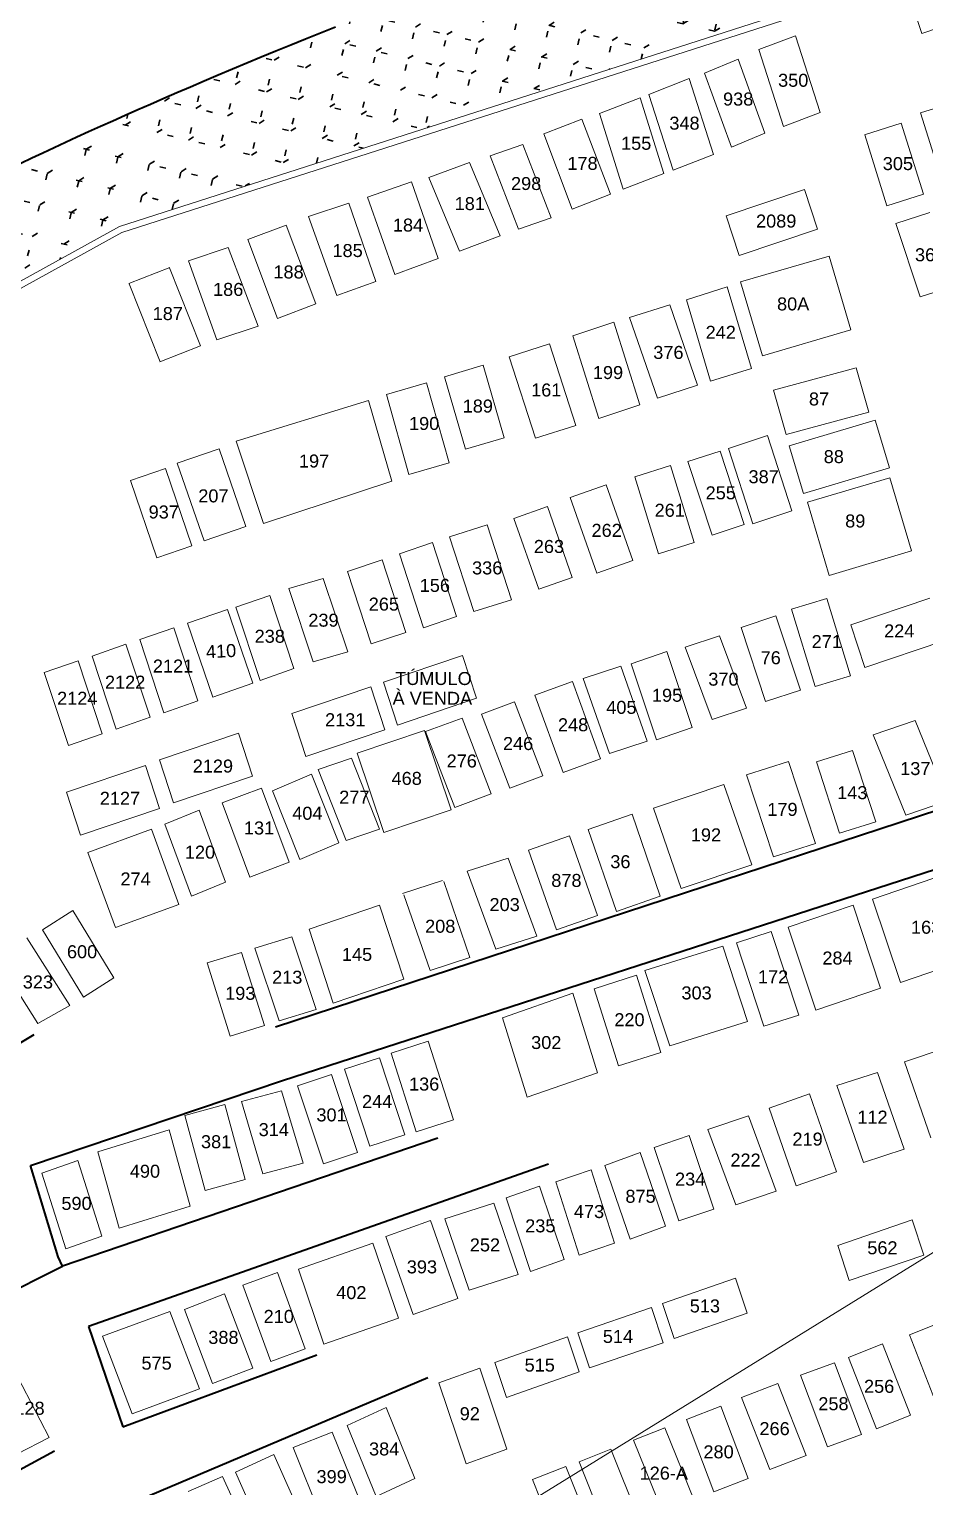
# Model space of a CAD drawing. Header units: inches. Extents: x 0 to 420, y 0 to 297.
# Drawn here: x 167.97 to 195.58, y 153.14 to 198.04 of the extents above; entities that cross this region are included whole.
import ezdxf

# ---------------------------------------------------------------- set-up
doc = ezdxf.new("R2010")
doc.units = ezdxf.units.IN
doc.header["$LTSCALE"] = 2.5
doc.header["$MEASUREMENT"] = 0
doc.layers.get('0').update_dxf_attribs({"lineweight": 0})
for name, color, linetype, lineweight in [('MALHA_COORDENADA4', 10, 'Continuous', 0), ('PEN 01', 1, 'Continuous', 9), ('PEN 03', 3, 'Continuous', 30), ('PEN 04', 4, 'Continuous', 40)]:
    doc.layers.add(name, color=color, linetype=linetype, lineweight=lineweight)
doc.styles.get("Standard").update_dxf_attribs({"font": 'arial.ttf'})

msp = doc.modelspace()

# ---------------------------------------------------------------- hatches: boundary and pattern name
at = {"layer": 'PEN 03'}
h = msp.add_hatch(dxfattribs=at)
h.set_pattern_fill('GRASS', color=256, angle=-58.3307, style=0, pattern_type=2)
h.set_pattern_definition([(31.6693, (239.42994, 128.5002), (0.230571, 0.9730555), [0.1875, -1.226714]), (346.6693, (239.4299, 128.5002), (0.230571, 0.9730555), [0.1875, -1.226714, 0.1875, -0.8125]), (76.6693, (239.4299, 128.5002), (-0.9730555, 0.230571), [0.1875, -1.226714, 0.1875, -0.8125, 0.1875, -0.8125])])
h.paths.add_polyline_path([(214.625, 206.037), (170.755, 191.969), (163.376, 187.888), (162.986, 188.481), (162.942, 188.515), (162.9, 188.55), (162.859, 188.586), (162.818, 188.623), (162.779, 188.662), (162.741, 188.702), (162.705, 188.742), (162.669, 188.784), (162.635, 188.827), (162.602, 188.871), (162.57, 188.916), (162.54, 188.961), (162.511, 189.008), (162.483, 189.055), (162.457, 189.104), (162.432, 189.153), (162.409, 189.202), (162.387, 189.253), (162.366, 189.304), (162.347, 189.355), (162.33, 189.407), (162.314, 189.46), (162.3, 189.513), (162.287, 189.566), (162.276, 189.62), (162.267, 189.674), (162.259, 189.729), (162.252, 189.783), (162.248, 189.838), (162.245, 189.893), (162.243, 189.947), (162.243, 190.002), (162.245, 190.057), (162.248, 190.112), (162.253, 190.167), (162.26, 190.221), (162.268, 190.276), (162.278, 190.33), (162.289, 190.383), (162.302, 190.437), (162.317, 190.49), (162.333, 190.542), (162.35, 190.594), (162.37, 190.646), (162.39, 190.696), (162.412, 190.747), (162.436, 190.796), (162.461, 190.845), (162.487, 190.893), (162.515, 190.941), (162.545, 190.987), (162.575, 191.033), (162.607, 191.077), (162.64, 191.121), (162.675, 191.164), (162.711, 191.205), (162.748, 191.246), (162.786, 191.285), (162.825, 191.324), (162.865, 191.361), (162.907, 191.397), (162.949, 191.432), (162.993, 191.465), (163.037, 191.497), (165.12, 192.619), (168.436, 194.251), (171.809, 195.772), (175.279, 197.248), (178.782, 198.638), (182.372, 199.947), (185.983, 201.2), (212.588, 209.436), (213.762, 205.761)])

# ---------------------------------------------------------------- linework, layer by layer
for p, q in [((195.486, 197.914, 4.636), (195.085, 199.136, 4.732)), ((197.899, 198.72, 4.658), (195.486, 197.914, 4.636)), ((190.463, 197.414, 4.266), (191.587, 197.839, 4.312)), ((191.587, 197.839, 4.312), (192.345, 195.472, 4.258)), ((190.463, 197.414, 4.266), (191.221, 195.047, 4.212)), ((189.819, 197.119, 4.257), (188.79, 196.689, 4.226)), ((188.79, 196.689, 4.226), (189.617, 194.406, 4.187)), ((189.819, 197.119, 4.257), (190.647, 194.836, 4.218)), ((188.316, 196.522, 4.121), (187.07, 196.036, 4.088)), ((188.316, 196.522, 4.121), (189.062, 194.186, 4.174)), ((195.444, 195.467, 4.288), (198.759, 196.495, 4.285)), ((186.8, 195.927, 4.087), (185.555, 195.442, 4.054)), ((186.8, 195.927, 4.087), (187.53, 193.597, 4.153)), ((187.07, 196.036, 4.088), (187.816, 193.7, 4.141)), ((185.555, 195.442, 4.054), (186.284, 193.111, 4.12)), ((191.221, 195.047, 4.212), (192.345, 195.472, 4.258)), ((195.444, 195.467, 4.288), (196.2, 193.05, 4.251)), ((183.83, 194.816, 4.101), (185.007, 195.275, 4.116)), ((185.007, 195.275, 4.116), (185.884, 192.957, 4.104)), ((194.843, 195.149, 4.343), (193.713, 194.791, 4.346)), ((194.851, 195.151, 4.377), (195.538, 192.956, 4.343)), ((183.191, 194.491, 4.084), (182.18, 194.143, 4.102)), ((183.191, 194.491, 4.084), (184.06, 192.234, 4.113)), ((183.83, 194.816, 4.101), (184.707, 192.499, 4.089)), ((190.647, 194.836, 4.218), (189.617, 194.406, 4.187)), ((193.722, 194.793, 4.38), (194.409, 192.598, 4.346)), ((182.18, 194.143, 4.102), (183.05, 191.885, 4.131)), ((189.062, 194.186, 4.174), (187.816, 193.7, 4.141)), ((180.289, 193.471, 4.092), (181.539, 193.941, 4.094)), ((181.539, 193.941, 4.094), (182.484, 191.673, 4.097)), ((187.53, 193.597, 4.153), (186.284, 193.111, 4.12)), ((179.758, 193.336, 4.167), (178.401, 192.87, 4.112)), ((180.582, 190.978, 4.129), (179.758, 193.336, 4.167)), ((180.289, 193.471, 4.092), (181.233, 191.203, 4.095)), ((191.863, 193.1, 4.754), (189.449, 192.294, 4.732)), ((192.264, 191.878, 4.658), (191.863, 193.1, 4.754)), ((176.581, 192.274, 4.074), (177.829, 192.682, 4.083)), ((177.829, 192.682, 4.083), (178.656, 190.273, 4.048)), ((178.401, 192.87, 4.112), (179.248, 190.486, 4.124)), ((184.707, 192.499, 4.089), (185.884, 192.957, 4.104)), ((195.538, 192.956, 4.343), (194.409, 192.598, 4.346)), ((176.581, 192.274, 4.074), (177.456, 189.836, 4.045)), ((184.06, 192.234, 4.113), (183.05, 191.885, 4.131)), ((189.85, 191.072, 4.636), (189.449, 192.294, 4.732)), ((195.726, 192.395, 4.181), (194.683, 192.062, 4.186)), ((174.716, 191.561, 4.067), (175.898, 192.011, 4.06)), ((176.812, 189.579, 4.029), (175.898, 192.011, 4.06)), ((192.264, 191.878, 4.658), (189.85, 191.072, 4.636)), ((194.683, 192.062, 4.186), (195.429, 189.795, 4.148)), ((174.107, 191.323, 4.064), (172.881, 190.903, 4.045)), ((175.027, 188.895, 4.019), (174.107, 191.323, 4.064)), ((175.63, 189.128, 4.036), (174.716, 191.561, 4.067)), ((181.233, 191.203, 4.095), (182.484, 191.673, 4.097)), ((172.881, 190.903, 4.045), (173.759, 188.47, 4.056)), ((179.248, 190.486, 4.124), (180.582, 190.978, 4.129)), ((192.624, 191.052, 4.129), (189.895, 190.257, 4.142)), ((192.624, 191.052, 4.129), (193.299, 188.779, 4.121)), ((172.305, 190.705, 4.036), (171.05, 190.209, 4.15)), ((172.3, 190.694, 4.056), (173.256, 188.292, 4.042)), ((171.059, 190.202, 4.142), (172.015, 187.799, 4.128)), ((177.456, 189.836, 4.045), (178.656, 190.273, 4.048)), ((188.226, 189.71, 4.125), (189.488, 190.107, 4.139)), ((189.488, 190.107, 4.139), (190.234, 187.595, 4.131)), ((189.895, 190.257, 4.142), (190.57, 187.984, 4.134)), ((196.473, 190.128, 4.143), (195.429, 189.795, 4.148)), ((175.63, 189.128, 4.036), (176.812, 189.579, 4.029)), ((187.713, 189.556, 4.134), (186.474, 189.16, 4.109)), ((187.713, 189.556, 4.134), (188.573, 187.076, 4.091)), ((188.226, 189.71, 4.125), (188.973, 187.197, 4.117)), ((186.474, 189.16, 4.109), (187.334, 186.679, 4.066)), ((173.759, 188.47, 4.056), (175.027, 188.895, 4.019)), ((184.726, 188.597, 4.119), (185.988, 189.02, 4.063)), ((184.726, 188.597, 4.119), (185.532, 186.048, 4.084)), ((185.988, 189.02, 4.063), (186.794, 186.471, 4.028)), ((193.299, 188.779, 4.121), (190.57, 187.984, 4.134)), ((173.256, 188.292, 4.042), (172.001, 187.795, 4.156)), ((184.014, 188.346, 4.099), (182.769, 187.954, 4.072)), ((184.014, 188.346, 4.099), (184.821, 185.833, 4.072)), ((181.97, 187.69, 4.065), (180.776, 187.334, 4.008)), ((181.97, 187.69, 4.065), (182.617, 185.458, 4.065)), ((182.769, 187.954, 4.072), (183.576, 185.44, 4.045)), ((180.776, 187.334, 4.008), (181.422, 185.103, 4.008)), ((188.973, 187.197, 4.117), (190.234, 187.595, 4.131)), ((193.464, 187.615, 4.137), (190.916, 186.923, 4.157)), ((193.464, 187.615, 4.137), (193.846, 186.249, 4.127)), ((178.985, 186.786, 4.091), (180.222, 187.148, 4.044)), ((180.222, 187.148, 4.044), (180.914, 184.69, 4.021)), ((188.573, 187.076, 4.091), (187.334, 186.679, 4.066)), ((190.916, 186.923, 4.157), (191.298, 185.557, 4.147)), ((174.355, 185.356, 4.117), (178.428, 186.6, 4.098)), ((178.428, 186.6, 4.098), (179.146, 184.12, 4.093)), ((178.985, 186.786, 4.091), (179.676, 184.328, 4.068)), ((185.532, 186.048, 4.084), (186.794, 186.471, 4.028)), ((193.846, 186.249, 4.127), (191.298, 185.557, 4.147)), ((191.397, 185.212, 4.273), (194.044, 186.003, 4.271)), ((194.044, 186.003, 4.271), (194.487, 184.532, 4.27)), ((182.617, 185.458, 4.065), (181.422, 185.103, 4.008)), ((184.821, 185.833, 4.072), (183.576, 185.44, 4.045)), ((190.73, 185.526, 4.104), (189.527, 185.125, 4.126)), ((190.73, 185.526, 4.104), (191.474, 183.206, 4.018)), ((173.826, 185.114, 4.148), (172.54, 184.674, 4.15)), ((173.826, 185.114, 4.148), (174.652, 182.727, 4.17)), ((175.2, 182.818, 4.096), (174.355, 185.356, 4.117)), ((188.277, 184.723, 4.053), (189.267, 185.049, 4.064)), ((189.267, 185.049, 4.064), (190.009, 182.782, 4.046)), ((189.527, 185.125, 4.126), (190.271, 182.805, 4.04)), ((191.397, 185.212, 4.273), (191.84, 183.741, 4.272)), ((172.54, 184.674, 4.15), (173.367, 182.287, 4.172)), ((179.676, 184.328, 4.068), (180.914, 184.69, 4.021)), ((187.736, 184.605, 4.113), (186.634, 184.258, 4.114)), ((187.736, 184.605, 4.113), (188.467, 182.231, 4.117)), ((188.277, 184.723, 4.053), (189.019, 182.456, 4.035)), ((172.176, 184.507, 4.232), (171.1, 184.141, 4.261)), ((171.1, 184.141, 4.261), (171.908, 181.76, 4.242)), ((172.176, 184.507, 4.232), (172.985, 182.126, 4.213)), ((179.146, 184.12, 4.093), (175.2, 182.818, 4.096)), ((186.634, 184.258, 4.114), (187.365, 181.883, 4.118)), ((191.84, 183.741, 4.272), (194.487, 184.532, 4.27)), ((194.497, 184.225, 4.081), (191.959, 183.472, 4.033)), ((194.497, 184.225, 4.081), (195.169, 181.97, 4.127)), ((185.753, 184.01, 4.095), (184.648, 183.614, 4.097)), ((185.753, 184.01, 4.095), (186.575, 181.678, 4.096)), ((182.913, 182.974, 4.036), (183.947, 183.339, 4.053)), ((183.947, 183.339, 4.053), (184.709, 181.156, 4.05)), ((184.648, 183.614, 4.097), (185.469, 181.282, 4.098)), ((191.474, 183.206, 4.018), (190.271, 182.805, 4.04)), ((191.959, 183.472, 4.033), (192.63, 181.216, 4.079)), ((180.928, 182.41, 4.041), (182.092, 182.777, 4.05)), ((182.092, 182.777, 4.05), (182.841, 180.47, 4.065)), ((182.913, 182.974, 4.036), (183.676, 180.791, 4.033)), ((189.019, 182.456, 4.035), (190.009, 182.782, 4.046)), ((174.652, 182.727, 4.17), (173.367, 182.287, 4.172)), ((180.928, 182.41, 4.041), (181.677, 180.102, 4.056)), ((172.985, 182.126, 4.213), (171.908, 181.76, 4.242)), ((180.402, 182.236, 4.021), (179.385, 181.885, 4.007)), ((179.385, 181.885, 4.007), (180.131, 179.605, 4.023)), ((180.402, 182.236, 4.021), (181.147, 179.956, 4.037)), ((188.467, 182.231, 4.117), (187.365, 181.883, 4.118)), ((195.169, 181.97, 4.127), (192.63, 181.216, 4.079)), ((178.855, 181.692, 4.074), (177.781, 181.341, 4.074)), ((178.855, 181.692, 4.074), (179.585, 179.458, 4.09)), ((186.575, 181.678, 4.096), (185.469, 181.282, 4.098)), ((177.039, 181.119, 4.049), (175.972, 180.814, 4.015)), ((177.039, 181.119, 4.049), (177.798, 178.863, 4.077)), ((177.781, 181.341, 4.074), (178.511, 179.107, 4.09)), ((183.676, 180.791, 4.033), (184.709, 181.156, 4.05)), ((175.39, 180.599, 4.091), (174.344, 180.234, 4.304)), ((175.39, 180.599, 4.091), (176.134, 178.35, 4.007)), ((175.972, 180.814, 4.015), (176.73, 178.558, 4.043)), ((195.732, 180.52, 4.115), (193.298, 179.699, 4.101)), ((172.854, 179.748, 4.264), (174.084, 180.171, 4.264)), ((174.084, 180.171, 4.264), (174.867, 177.894, 4.216)), ((174.344, 180.234, 4.304), (175.088, 177.985, 4.22)), ((181.677, 180.102, 4.056), (182.841, 180.47, 4.065)), ((192.558, 180.502, 4.14), (191.471, 180.177, 4.1)), ((191.471, 180.177, 4.1), (192.194, 177.796, 4.083)), ((192.558, 180.502, 4.14), (193.281, 178.121, 4.123)), ((172.854, 179.748, 4.264), (173.637, 177.471, 4.216)), ((181.147, 179.956, 4.037), (180.131, 179.605, 4.023)), ((190.984, 179.968, 4.081), (189.911, 179.615, 4.083)), ((189.911, 179.615, 4.083), (190.669, 177.329, 4.1)), ((190.984, 179.968, 4.081), (191.742, 177.682, 4.098)), ((193.728, 178.377, 4.061), (193.298, 179.699, 4.101)), ((172.429, 179.602, 4.264), (171.383, 179.238, 4.477)), ((171.383, 179.238, 4.477), (172.127, 176.989, 4.393)), ((172.429, 179.602, 4.264), (173.173, 177.353, 4.18)), ((179.585, 179.458, 4.074), (178.511, 179.107, 4.074)), ((188.19, 179.003, 4.054), (189.243, 179.357, 4.066)), ((189.243, 179.357, 4.066), (190.078, 177.133, 4.023)), ((196.162, 179.198, 4.075), (193.728, 178.377, 4.061)), ((170.956, 179.096, 4.477), (169.911, 178.732, 4.69)), ((169.911, 178.732, 4.69), (170.655, 176.483, 4.606)), ((170.956, 179.096, 4.477), (171.7, 176.848, 4.393)), ((177.798, 178.863, 4.077), (176.73, 178.558, 4.043)), ((181.328, 178.753, 12.282), (178.894, 177.931, 12.268)), ((181.758, 177.431, 12.242), (181.328, 178.753, 12.282)), ((187.622, 178.873, 4.103), (186.524, 178.49, 4.101)), ((187.622, 178.873, 4.103), (188.407, 176.532, 4.09)), ((188.19, 179.003, 4.054), (189.025, 176.778, 4.011)), ((169.483, 178.59, 4.69), (168.438, 178.226, 4.903)), ((169.483, 178.59, 4.69), (170.227, 176.342, 4.606)), ((176.134, 178.35, 4.007), (175.088, 177.985, 4.22)), ((186.211, 178.422, 4.084), (185.047, 178.043, 4.103)), ((186.211, 178.422, 4.084), (187.023, 176.115, 3.972)), ((186.524, 178.49, 4.101), (187.309, 176.149, 4.088)), ((168.438, 178.226, 4.903), (169.182, 175.977, 4.819)), ((173.637, 177.471, 4.216), (174.867, 177.894, 4.216)), ((179.324, 176.609, 12.228), (178.894, 177.931, 12.268)), ((184.713, 177.948, 4.044), (183.562, 177.526, 4.053)), ((184.713, 177.948, 4.044), (185.579, 175.571, 4.014)), ((185.047, 178.043, 4.103), (185.859, 175.735, 3.991)), ((193.281, 178.121, 4.123), (192.194, 177.796, 4.083)), ((178.506, 177.784, 8.207), (176.072, 176.962, 8.193)), ((178.936, 176.462, 8.167), (178.506, 177.784, 8.207)), ((181.758, 177.431, 12.242), (179.324, 176.609, 12.228)), ((183.562, 177.526, 4.053), (184.427, 175.149, 4.023)), ((191.742, 177.682, 4.098), (190.669, 177.329, 4.1)), ((173.173, 177.353, 4.18), (172.127, 176.989, 4.393)), ((176.502, 175.64, 8.153), (176.072, 176.962, 8.193)), ((181.913, 176.947, 4.071), (182.93, 177.325, 4.056)), ((181.913, 176.947, 4.071), (182.783, 174.661, 4.061)), ((182.93, 177.325, 4.056), (183.801, 175.039, 4.046)), ((189.025, 176.778, 4.011), (190.078, 177.133, 4.023)), ((171.7, 176.848, 4.393), (170.655, 176.483, 4.606)), ((181.317, 176.824, 4.093), (180.19, 176.412, 4.102)), ((181.317, 176.824, 4.093), (182.216, 174.485, 4.091)), ((188.407, 176.532, 4.09), (187.309, 176.149, 4.088)), ((193.987, 176.309, 4.031), (195.282, 176.749, 4.044)), ((195.282, 176.749, 4.044), (196.288, 174.274, 3.998)), ((170.227, 176.342, 4.606), (169.182, 175.977, 4.819)), ((174.426, 176.357, 8.19), (171.992, 175.535, 8.176)), ((174.856, 175.035, 8.15), (174.426, 176.357, 8.19)), ((178.936, 176.462, 8.167), (176.502, 175.64, 8.153)), ((180.153, 176.443, 4.097), (178.08, 175.741, 4.079)), ((180.153, 176.443, 4.097), (180.974, 173.995, 4.101)), ((180.19, 176.412, 4.102), (181.089, 174.072, 4.1)), ((187.023, 176.115, 3.972), (185.859, 175.735, 3.991)), ((193.987, 176.309, 4.031), (194.994, 173.835, 3.985)), ((177.909, 175.592, 4.045), (176.885, 175.237, 4.011)), ((177.909, 175.592, 4.045), (178.769, 173.404, 4.048)), ((178.08, 175.741, 4.079), (178.901, 173.294, 4.083)), ((185.579, 175.571, 4.014), (184.427, 175.149, 4.023)), ((193.349, 175.821, 4.034), (192.234, 175.474, 4.034)), ((193.349, 175.821, 4.034), (194.063, 173.623, 4.011)), ((171.562, 175.364, 4.115), (169.128, 174.543, 4.101)), ((171.992, 174.042, 4.075), (171.562, 175.364, 4.115)), ((172.422, 174.213, 8.136), (171.992, 175.535, 8.176)), ((176.885, 175.237, 4.011), (177.744, 173.048, 4.014)), ((190.077, 175.071, 4.003), (191.375, 175.484, 4.023)), ((191.375, 175.484, 4.023), (192.207, 172.96, 3.989)), ((192.234, 175.474, 4.034), (192.948, 173.276, 4.011)), ((174.856, 175.035, 8.15), (172.422, 174.213, 8.136)), ((176.67, 175.094, 4.078), (175.473, 174.586, 4.106)), ((176.67, 175.094, 4.078), (177.516, 172.975, 4.012)), ((182.783, 174.661, 4.061), (183.801, 175.039, 4.046)), ((189.385, 174.773, 4.008), (187.212, 174.043, 3.999)), ((189.385, 174.773, 4.008), (190.242, 172.305, 3.967)), ((190.077, 175.071, 4.003), (190.91, 172.547, 3.969)), ((169.558, 173.221, 4.061), (169.128, 174.543, 4.101)), ((173.919, 174.211, 4.123), (175.137, 174.666, 4.123)), ((175.99, 172.381, 4.047), (175.137, 174.666, 4.123)), ((175.473, 174.586, 4.106), (176.318, 172.466, 4.04)), ((182.216, 174.485, 4.091), (181.089, 174.072, 4.1)), ((194.994, 173.835, 3.985), (196.288, 174.274, 3.998)), ((171.992, 174.042, 4.075), (169.558, 173.221, 4.061)), ((172.156, 173.552, 4.131), (173.211, 173.986, 4.107)), ((174.027, 171.77, 4.049), (173.211, 173.986, 4.107)), ((174.772, 171.926, 4.047), (173.919, 174.211, 4.123)), ((180.974, 173.995, 4.101), (178.901, 173.294, 4.083)), ((186.552, 173.859, 4.013), (185.203, 173.389, 4.019)), ((186.552, 173.859, 4.013), (187.418, 171.338, 3.927)), ((187.212, 174.043, 3.999), (188.068, 171.574, 3.958)), ((169.787, 172.685, 4.096), (171.741, 173.4, 4.109)), ((171.741, 173.4, 4.109), (172.591, 171.082, 4.081)), ((172.973, 171.335, 4.073), (172.156, 173.552, 4.131)), ((178.769, 173.404, 4.048), (177.744, 173.048, 4.014)), ((185.203, 173.389, 4.019), (186.069, 170.868, 3.933)), ((194.063, 173.623, 4.011), (192.948, 173.276, 4.011)), ((177.516, 172.975, 4.012), (176.318, 172.466, 4.04)), ((184.626, 173.199, 3.979), (183.362, 172.758, 3.976)), ((184.626, 173.199, 3.979), (185.492, 170.74, 3.947)), ((190.91, 172.547, 3.969), (192.207, 172.96, 3.989)), ((169.787, 172.685, 4.096), (170.637, 170.367, 4.068)), ((182.732, 172.504, 3.981), (181.47, 172.104, 3.953)), ((182.732, 172.504, 3.981), (183.615, 170.103, 3.923)), ((183.362, 172.758, 3.976), (184.228, 170.299, 3.944)), ((174.772, 171.926, 4.047), (175.99, 172.381, 4.047)), ((181.47, 172.104, 3.953), (182.352, 169.703, 3.895)), ((190.242, 172.305, 3.967), (188.068, 171.574, 3.958)), ((196.21, 172.012, 4.022), (193.96, 171.241, 4.13)), ((172.973, 171.335, 4.073), (174.027, 171.77, 4.049)), ((180.71, 171.823, 4.031), (179.481, 171.416, 4.035)), ((180.748, 171.784, 4.008), (181.559, 169.451, 3.91)), ((170.637, 170.367, 4.068), (172.591, 171.082, 4.081)), ((179.518, 171.376, 4.012), (180.33, 169.043, 3.914)), ((187.418, 171.338, 3.927), (186.069, 170.868, 3.933)), ((193.96, 171.241, 4.13), (194.825, 168.676, 3.951)), ((169.318, 170.893, 4.064), (168.384, 170.304, 4.09)), ((169.318, 170.893, 4.064), (170.583, 168.819, 3.958)), ((178.77, 171.06, 4.042), (176.599, 170.324, 4.032)), ((178.77, 171.06, 4.042), (179.516, 168.78, 3.93)), ((185.492, 170.74, 3.947), (184.228, 170.299, 3.944)), ((191.364, 170.38, 3.985), (193.362, 171.059, 3.977)), ((193.362, 171.059, 3.977), (194.213, 168.506, 3.974)), ((168.384, 170.304, 4.09), (169.648, 168.23, 3.984)), ((176.599, 170.324, 4.032), (177.345, 168.044, 3.92)), ((190.844, 170.248, 3.958), (189.767, 169.902, 3.927)), ((190.844, 170.248, 3.958), (191.697, 167.675, 3.902)), ((191.364, 170.38, 3.985), (192.215, 167.827, 3.982)), ((167.907, 170.056, 4.081), (169.231, 167.969, 3.965)), ((174.931, 169.731, 4.042), (176.07, 170.084, 4.039)), ((174.931, 169.731, 4.042), (175.675, 167.492, 4)), ((176.07, 170.084, 4.039), (176.814, 167.846, 3.997)), ((183.615, 170.103, 3.923), (182.352, 169.703, 3.895)), ((189.347, 169.792, 3.922), (186.946, 169.047, 3.975)), ((189.347, 169.792, 3.922), (190.114, 167.472, 3.884)), ((189.767, 169.902, 3.927), (190.619, 167.329, 3.871)), ((166.919, 169.506, 4.064), (168.243, 167.419, 3.948)), ((173.458, 169.28, 4.026), (174.516, 169.599, 4.058)), ((174.516, 169.599, 4.058), (175.227, 167.348, 3.888)), ((181.559, 169.451, 3.91), (180.33, 169.043, 3.914)), ((197.075, 169.446, 3.843), (194.825, 168.676, 3.951)), ((173.458, 169.28, 4.026), (174.169, 167.029, 3.856)), ((186.694, 168.902, 3.955), (185.383, 168.486, 3.935)), ((186.694, 168.902, 3.955), (187.443, 166.522, 3.918)), ((186.946, 169.047, 3.975), (187.713, 166.727, 3.937)), ((170.583, 168.819, 3.958), (169.648, 168.23, 3.984)), ((179.516, 168.78, 3.93), (177.345, 168.044, 3.92)), ((185.383, 168.486, 3.935), (186.132, 166.106, 3.898)), ((192.215, 167.827, 3.982), (194.213, 168.506, 3.974)), ((168.243, 167.419, 3.948), (169.231, 167.969, 3.965)), ((182.563, 167.59, 3.94), (184.725, 168.344, 3.962)), ((184.725, 168.344, 3.962), (185.487, 165.896, 3.955)), ((175.675, 167.492, 4), (176.814, 167.846, 3.997)), ((182.563, 167.59, 3.94), (183.325, 165.142, 3.933)), ((191.697, 167.675, 3.902), (190.619, 167.329, 3.871)), ((174.169, 167.029, 3.856), (175.227, 167.348, 3.888)), ((190.114, 167.472, 3.884), (187.713, 166.727, 3.937)), ((180.275, 166.866, 3.895), (179.125, 166.498, 3.938)), ((180.275, 166.866, 3.895), (181.054, 164.447, 3.825)), ((196.207, 166.65, 3.849), (194.944, 166.233, 3.837)), ((178.769, 166.358, 3.932), (177.69, 166.007, 3.966)), ((179.547, 163.986, 3.856), (178.769, 166.358, 3.932)), ((179.125, 166.498, 3.938), (179.903, 164.08, 3.868)), ((187.443, 166.522, 3.918), (186.132, 166.106, 3.898)), ((194.944, 166.233, 3.837), (195.756, 163.895, 3.81)), ((177.293, 165.844, 3.882), (176.244, 165.497, 3.897)), ((177.293, 165.844, 3.882), (178.09, 163.443, 3.836)), ((178.468, 163.636, 3.89), (177.69, 166.007, 3.966)), ((183.325, 165.142, 3.933), (185.487, 165.896, 3.955)), ((192.865, 165.506, 3.853), (194.113, 165.907, 3.847)), ((194.113, 165.907, 3.847), (194.939, 163.539, 3.758)), ((174.513, 165.009, 3.74), (175.75, 165.336, 3.759)), ((175.75, 165.336, 3.759), (176.418, 163.115, 3.586)), ((176.244, 165.497, 3.897), (177.041, 163.096, 3.851)), ((190.774, 164.81, 3.874), (192.019, 165.243, 3.871)), ((192.019, 165.243, 3.871), (192.852, 162.845, 3.847)), ((192.865, 165.506, 3.853), (193.69, 163.137, 3.764)), ((174.009, 164.916, 3.725), (172.769, 164.581, 3.701)), ((174.009, 164.916, 3.725), (174.635, 162.605, 3.555)), ((174.513, 165.009, 3.74), (175.18, 162.788, 3.567)), ((190.774, 164.81, 3.874), (191.606, 162.412, 3.85)), ((172.769, 164.581, 3.701), (173.395, 162.27, 3.531)), ((181.054, 164.447, 3.825), (179.903, 164.08, 3.868)), ((190.14, 164.566, 3.813), (188.89, 164.148, 3.797)), ((190.14, 164.566, 3.813), (190.999, 162.249, 3.767)), ((170.093, 163.459, 3.632), (172.289, 164.135, 3.612)), ((172.289, 164.135, 3.612), (172.938, 161.789, 3.521)), ((179.547, 163.986, 3.856), (178.468, 163.636, 3.89)), ((187.23, 163.594, 3.898), (188.309, 163.96, 3.906)), ((188.309, 163.96, 3.906), (189.074, 161.697, 3.865)), ((188.89, 164.148, 3.797), (189.749, 161.832, 3.751)), ((170.093, 163.459, 3.632), (170.743, 161.113, 3.541)), ((178.09, 163.443, 3.836), (177.041, 163.096, 3.851)), ((187.23, 163.594, 3.898), (187.995, 161.331, 3.857)), ((193.69, 163.137, 3.764), (194.939, 163.539, 3.758)), ((168.367, 162.806, 3.638), (169.473, 163.199, 3.621)), ((170.211, 160.867, 3.5), (169.473, 163.199, 3.621)), ((175.18, 162.788, 3.567), (176.418, 163.115, 3.586)), ((186.8, 163.438, 3.833), (185.71, 163.045, 3.808)), ((185.71, 163.045, 3.808), (186.493, 160.776, 3.796)), ((186.8, 163.438, 3.833), (187.582, 161.169, 3.821)), ((169.106, 160.475, 3.517), (168.367, 162.806, 3.638)), ((174.635, 162.605, 3.555), (173.395, 162.27, 3.531)), ((184.202, 162.533, 3.84), (185.293, 162.907, 3.859)), ((185.293, 162.907, 3.859), (186.012, 160.652, 3.809)), ((191.606, 162.412, 3.85), (192.852, 162.845, 3.847)), ((183.706, 162.405, 3.796), (182.669, 162.043, 3.807)), ((183.706, 162.405, 3.796), (184.457, 160.142, 3.745)), ((184.202, 162.533, 3.84), (184.921, 160.278, 3.79)), ((190.999, 162.249, 3.767), (189.749, 161.832, 3.751)), ((170.743, 161.113, 3.541), (172.938, 161.789, 3.521)), ((180.784, 161.398, 3.811), (182.297, 161.884, 3.827)), ((182.297, 161.884, 3.827), (183.043, 159.682, 3.778)), ((182.669, 162.043, 3.807), (183.42, 159.779, 3.756)), ((187.995, 161.331, 3.857), (189.074, 161.697, 3.865)), ((178.963, 160.852, 3.771), (180.341, 161.344, 3.78)), ((181.189, 158.946, 3.768), (180.341, 161.344, 3.78)), ((180.784, 161.398, 3.811), (181.53, 159.197, 3.762)), ((192.89, 160.575, 3.834), (195.183, 161.364, 3.823)), ((195.54, 160.283, 3.801), (195.183, 161.364, 3.823)), ((169.106, 160.475, 3.517), (170.211, 160.867, 3.5)), ((179.811, 158.454, 3.759), (178.963, 160.852, 3.771)), ((187.582, 161.169, 3.821), (186.493, 160.776, 3.796)), ((176.27, 159.852, 3.744), (178.564, 160.652, 3.762)), ((178.564, 160.652, 3.762), (179.352, 158.338, 3.72)), ((184.921, 160.278, 3.79), (186.012, 160.652, 3.809)), ((193.248, 159.494, 3.812), (192.89, 160.575, 3.834)), ((176.27, 159.852, 3.744), (177.058, 157.538, 3.702)), ((184.457, 160.142, 3.745), (183.42, 159.779, 3.756)), ((193.248, 159.494, 3.812), (195.54, 160.283, 3.801)), ((174.564, 159.356, 3.448), (175.625, 159.745, 3.486)), ((176.479, 157.395, 3.371), (175.625, 159.745, 3.486)), ((181.53, 159.197, 3.762), (183.043, 159.682, 3.778)), ((187.489, 158.791, 3.844), (189.744, 159.568, 3.858)), ((190.101, 158.487, 3.836), (189.744, 159.568, 3.858)), ((172.761, 158.607, 3.317), (173.999, 159.085, 3.393)), ((173.999, 159.085, 3.393), (174.865, 156.802, 3.263)), ((175.419, 157.006, 3.333), (174.564, 159.356, 3.448)), ((170.234, 157.779, 3.246), (172.311, 158.548, 3.309)), ((173.222, 156.158, 3.196), (172.311, 158.548, 3.309)), ((172.761, 158.607, 3.317), (173.627, 156.324, 3.187)), ((179.811, 158.454, 3.759), (181.189, 158.946, 3.768)), ((184.881, 157.886, 3.861), (187.153, 158.664, 3.845)), ((187.511, 157.583, 3.823), (187.153, 158.664, 3.845)), ((187.847, 157.71, 3.822), (187.489, 158.791, 3.844)), ((177.058, 157.538, 3.702), (179.352, 158.338, 3.72)), ((187.847, 157.71, 3.822), (190.101, 158.487, 3.836)), ((196.261, 158.286, 3.762), (195.101, 157.829, 3.74)), ((171.145, 155.389, 3.133), (170.234, 157.779, 3.246)), ((182.325, 156.973, 3.8), (184.568, 157.762, 3.855)), ((184.925, 156.681, 3.833), (184.568, 157.762, 3.855)), ((185.238, 156.805, 3.839), (184.881, 157.886, 3.861)), ((195.101, 157.829, 3.74), (195.963, 155.607, 3.709)), ((175.419, 157.006, 3.333), (176.479, 157.395, 3.371)), ((185.238, 156.805, 3.839), (187.511, 157.583, 3.823)), ((193.225, 157.127, 3.778), (194.272, 157.545, 3.793)), ((194.272, 157.545, 3.793), (195.131, 155.352, 3.734)), ((167.486, 156.801, 3.277), (168.588, 154.665, 3.122)), ((173.627, 156.324, 3.187), (174.865, 156.802, 3.263)), ((180.6, 156.345, 3.601), (181.86, 156.799, 3.707)), ((181.86, 156.799, 3.707), (182.696, 154.303, 3.691)), ((182.683, 155.892, 3.778), (182.325, 156.973, 3.8)), ((191.74, 156.582, 3.782), (192.787, 156.959, 3.768)), ((193.624, 154.754, 3.702), (192.787, 156.959, 3.768)), ((193.225, 157.127, 3.778), (194.084, 154.934, 3.719)), ((180.6, 156.345, 3.601), (181.437, 153.849, 3.585)), ((182.683, 155.892, 3.778), (184.925, 156.681, 3.833)), ((189.924, 155.891, 3.783), (191.041, 156.322, 3.792)), ((191.041, 156.322, 3.792), (191.921, 154.103, 3.725)), ((192.577, 154.376, 3.716), (191.74, 156.582, 3.782)), ((171.145, 155.389, 3.133), (173.222, 156.158, 3.196)), ((189.924, 155.891, 3.783), (190.803, 153.672, 3.716)), ((177.778, 155.031, 3.127), (178.972, 155.589, 3.256)), ((178.972, 155.589, 3.256), (179.86, 153.401, 3.104)), ((188.231, 155.217, 3.78), (189.293, 155.632, 3.786)), ((189.293, 155.632, 3.786), (190.131, 153.399, 3.724)), ((177.778, 155.031, 3.127), (178.666, 152.843, 2.975)), ((186.595, 154.58, 3.744), (187.564, 154.958, 3.752)), ((187.564, 154.958, 3.752), (188.476, 152.704, 3.692)), ((188.231, 155.217, 3.78), (189.069, 152.985, 3.718)), ((194.084, 154.934, 3.719), (195.131, 155.352, 3.734)), ((168.588, 154.665, 3.122), (167.593, 154.152, 3.136)), ((177.316, 154.828, 3.112), (176.11, 154.352, 3.11)), ((177.316, 154.828, 3.112), (178.245, 152.521, 3.111)), ((186.595, 154.58, 3.744), (187.507, 152.325, 3.684)), ((192.577, 154.376, 3.716), (193.624, 154.754, 3.702)), ((174.33, 153.594, 3.029), (175.513, 154.138, 3.057)), ((175.513, 154.138, 3.057), (176.495, 151.953, 2.911)), ((176.11, 154.352, 3.11), (177.039, 152.044, 3.109)), ((181.437, 153.849, 3.585), (182.696, 154.303, 3.691)), ((184.921, 153.909, 3.768), (185.902, 154.302, 3.772)), ((185.902, 154.302, 3.772), (186.801, 152.067, 3.689)), ((190.803, 153.672, 3.716), (191.921, 154.103, 3.725)), ((174.33, 153.594, 3.029), (175.311, 151.41, 2.883)), ((184.512, 153.771, 3.763), (183.486, 153.37, 3.674)), ((184.512, 153.771, 3.763), (185.416, 151.5, 3.693)), ((184.921, 153.909, 3.768), (185.82, 151.675, 3.685)), ((173.93, 153.459, 3.027), (172.878, 152.994, 3.002)), ((173.93, 153.459, 3.027), (174.96, 151.235, 2.98)), ((178.666, 152.843, 2.975), (179.86, 153.401, 3.104)), ((183.486, 153.37, 3.674), (184.39, 151.099, 3.604)), ((189.069, 152.985, 3.718), (190.131, 153.399, 3.724))]:
    msp.add_line(p, q)
at = {"layer": 'MALHA_COORDENADA4'}
msp.add_line((12.44, 47.224), (327.94, 241.848), dxfattribs=at)
at = {"layer": 'PEN 01'}
for p, q in [((170.755, 191.969, 4.797), (214.625, 206.037, 4.347)), ((170.835, 191.784, 4.797), (214.686, 205.847, 4.347)), ((163.376, 187.888, 4.52), (170.755, 191.969, 4.797)), ((163.473, 187.713, 4.52), (170.835, 191.784, 4.796))]:
    msp.add_line(p, q, dxfattribs=at)
at = {"layer": 'PEN 04'}
for p, q in [((175.564, 167.314, 3.992), (221.946, 182.492, 4.125)), ((175.78, 165.656, 3.831), (222.346, 180.737, 4.069)), ((168.122, 167.068, 3.981), (148.478, 155.23, 3.508)), ((168.014, 163.036, 3.656), (175.78, 165.656, 3.831)), ((180.573, 163.884, 3.76), (168.998, 159.937, 3.485)), ((168.864, 160.225, 3.512), (168.014, 163.036, 3.656)), ((183.974, 163.084, 3.865), (169.802, 158.086, 3.348)), ((166.928, 158.896, 3.455), (168.998, 159.937, 3.485)), ((168.998, 159.937, 3.485), (168.864, 160.225, 3.512)), ((169.802, 158.086, 3.348), (170.856, 154.993, 3.124)), ((170.856, 154.993, 3.124), (176.843, 157.208, 3.317)), ((171.098, 152.628, 2.975), (180.259, 156.51, 3.519)), ((168.754, 154.241, 3.137), (154.495, 146.559, 2.888))]:
    msp.add_line(p, q, dxfattribs=at)
msp.add_lwpolyline([(167.721, 193.916), (168.055, 194.075), (168.395, 194.236), (168.74, 194.397), (169.09, 194.559), (169.446, 194.723), (169.808, 194.888), (170.177, 195.054), (170.552, 195.222), (170.933, 195.392), (171.322, 195.564), (171.717, 195.737), (172.12, 195.913), (172.53, 196.09), (172.948, 196.27), (173.372, 196.451), (173.802, 196.634), (174.238, 196.818), (174.68, 197.002), (175.127, 197.187), (175.578, 197.372), (176.033, 197.558), (176.491, 197.743), (176.953, 197.927), (177.418, 198.111)], dxfattribs=at)

# ---------------------------------------------------------------- texts
for s, p in [('350', (191.053, 196.269)), ('938', (189.357, 195.691)), ('348', (187.703, 194.948)), ('155', (186.214, 194.328)), ('178', (184.56, 193.709)), ('305', (194.279, 193.702)), ('298', (182.823, 193.089)), ('181', (181.086, 192.47)), ('184', (179.183, 191.809)), ('2089', (190.374, 191.932)), ('185', (177.322, 191.024)), ('364', (195.272, 190.894)), ('188', (175.502, 190.364)), ('186', (173.641, 189.827)), ('187', (171.78, 189.083)), ('80A', (191.021, 189.38)), ('242', (188.82, 188.505)), ('376', (187.207, 187.886)), ('199', (185.346, 187.266)), ('161', (183.443, 186.729)), ('87', (192.004, 186.452)), ('189', (181.334, 186.234)), ('190', (179.68, 185.697)), ('88', (192.459, 184.676)), ('197', (176.288, 184.541)), ('387', (190.143, 184.057)), ('207', (173.186, 183.467)), ('255', (188.82, 183.561)), ('937', (171.656, 182.971)), ('261', (187.248, 183.024)), ('262', (185.304, 182.405)), ('89', (193.121, 182.694)), ('263', (183.526, 181.909)), ('336', (181.623, 181.248)), ('156', (180.01, 180.711)), ('265', (178.439, 180.133)), ('239', (176.578, 179.638)), ('224', (194.321, 179.307)), ('238', (174.923, 179.142)), ('271', (192.087, 178.977)), ('76', (190.516, 178.481)), ('2121', (171.787, 178.225, 4.435)), ('2122', (170.311, 177.729, 4.649)), ('370', (188.903, 177.821)), ('2124', (168.835, 177.232, 4.862)), ('195', (187.165, 177.325)), ('2131', (177.094, 176.571, 4.092)), ('405', (185.759, 176.953)), ('248', (184.27, 176.416)), ('246', (182.575, 175.838)), ('276', (180.838, 175.301)), ('2129', (173.015, 175.144, 4.075)), ('468', (179.142, 174.765)), ('137', (194.817, 175.068)), ('143', (192.873, 174.325)), ('2127', (170.151, 174.151)), ('277', (177.529, 174.186)), ('404', (176.081, 173.691)), ('179', (190.722, 173.81)), ('131', (174.593, 173.237)), ('192', (188.365, 173.025)), ('120', (172.773, 172.493)), ('36', (185.883, 172.199)), ('274', (170.788, 171.667)), ('878', (184.064, 171.621)), ('203', (182.161, 170.878)), ('208', (180.176, 170.21)), ('163', (195.148, 170.18)), ('600', (169.139, 169.425)), ('145', (177.612, 169.343)), ('284', (192.418, 169.231)), ('323', (167.778, 168.493)), ('213', (175.461, 168.641)), ('172', (190.433, 168.652)), ('193', (174.014, 168.145)), ('303', (188.075, 168.157)), ('220', (186.007, 167.331)), ('302', (183.443, 166.629)), ('136', (179.68, 165.349)), ('301', (176.826, 164.399)), ('244', (178.232, 164.812)), ('314', (175.047, 163.945)), ('112', (193.496, 164.33)), ('381', (173.269, 163.573)), ('219', (191.496, 163.654)), ('490', (171.077, 162.664)), ('222', (189.584, 163.008)), ('234', (187.878, 162.421)), ('875', (186.348, 161.892)), ('590', (168.968, 161.673)), ('473', (184.76, 161.422)), ('235', (183.26, 160.981)), ('252', (181.554, 160.394)), ('562', (193.802, 160.306)), ('393', (179.612, 159.718)), ('402', (177.436, 158.925)), ('210', (175.2, 158.191)), ('513', (188.331, 158.514)), ('388', (173.494, 157.545)), ('514', (185.654, 157.574)), ('575', (171.435, 156.752)), ('515', (183.242, 156.693)), ('256', (193.701, 156.038)), ('258', (192.293, 155.502)), ('1128', (167.209, 155.363)), ('92', (181.242, 155.195)), ('266', (190.479, 154.735)), ('384', (178.448, 154.109)), ('280', (188.753, 154.02)), ('399', (176.83, 153.257)), ('126-A', (186.786, 153.364))]:
    msp.add_text(s, height=0.4).set_placement(p)
msp.add_text('410', height=0.4, rotation=2.7503).set_placement((173.432, 178.665))
at = {"color": 2}
for s, p in [('TÚMULO ', (179.253, 177.841, 8.167)), ('À VENDA', (179.173, 177.232, 20.415))]:
    msp.add_text(s, height=0.4, dxfattribs=at).set_placement(p)

doc.saveas('drawing.dxf')
